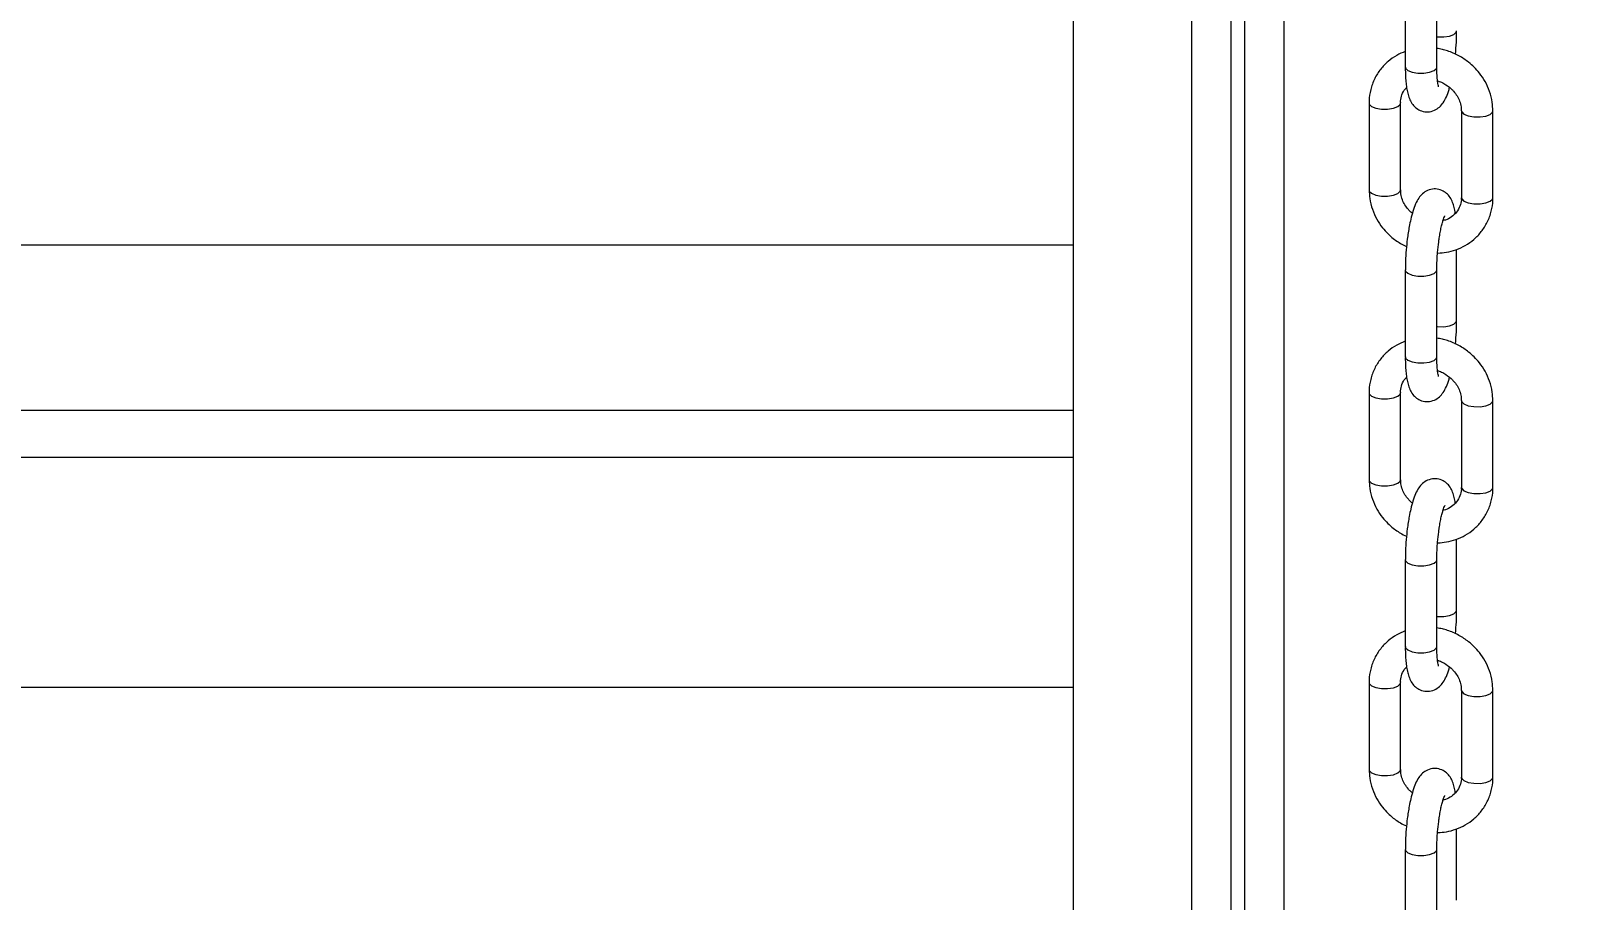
# Model space of a CAD drawing. Header units: millimetres. Extents: x -11024 to 8278, y -7837 to 5770.
# Drawn here: x -3608.6 to -3412.6, y -949 to -838.7 of the extents above; entities that cross this region are included whole.
import ezdxf

# ---------------------------------------------------------------- set-up
doc = ezdxf.new("R2010")
doc.units = ezdxf.units.MM
for name, color, linetype in [('DIKOM_ОБЪЕКТ', 7, 'Continuous'), ('DIKOM_РАЗМЕР_ЗОНА', 7, 'Continuous'), ('DIKOM_РАЗМЕР_ОБЪЕКТА', 7, 'Continuous')]:
    doc.layers.add(name, color=color, linetype=linetype)
doc.styles.add('style1', font='arial.ttf', dxfattribs={"width": 0.8})
doc.dimstyles.new('1-50', dxfattribs={"dimtxt": 300, "dimasz": 200, "dimexe": 100, "dimexo": 0, "dimgap": 100, "dimtad": 1, "dimtxsty": 'style1', "dimcen": 200, "dimclrd": 7, "dimclre": 7, "dimclrt": 7, "dimadec": 1, "dimazin": 2, "dimtfac": 1, "dimtmove": 0, "dimatfit": 2, "dimfxl": 0, "dimlwd": 25, "dimlwe": 18, "dimarcsym": 0})

# ---------------------------------------------------------------- blocks, each defined once
blk = doc.blocks.new('*D9')
at = {"layer": 'Defpoints', "color": 0, "transparency": 16777216}
for p in [(3740.68, 3707.51), (-8191.56, -3797.25), (-1076.12, -3797.25)]:
    blk.add_point(p, dxfattribs=at)
at = {"layer": 'DIKOM_РАЗМЕР_ОБЪЕКТА', "color": 7, "lineweight": 18, "transparency": 16777216}
for p, q in [((3740.68, 3707.51), (-8291.56, 3707.51)), ((-1076.12, -3797.25), (-8291.56, -3797.25))]:
    blk.add_line(p, q, dxfattribs=at)
at = {"layer": 'DIKOM_РАЗМЕР_ОБЪЕКТА', "color": 7, "lineweight": 25, "transparency": 16777216}
blk.add_line((-8191.56, 3507.51), (-8191.56, -3597.25), dxfattribs=at)
at = {"layer": 'DIKOM_РАЗМЕР_ОБЪЕКТА', "color": 7, "transparency": 16777216}
for points in [[(-8224.9, 3507.51), (-8158.23, 3507.51), (-8191.56, 3707.51)], [(-8224.9, -3597.25), (-8158.23, -3597.25), (-8191.56, -3797.25)]]:
    blk.add_solid(points, dxfattribs=at)
at = {"layer": 'DIKOM_РАЗМЕР_ОБЪЕКТА', "color": 7, "transparency": 16777216, "insert": (-8444.74, -44.87), "char_height": 300, "attachment_point": 5, "rotation": 90, "style": 'style1'}
blk.add_mtext('7500', dxfattribs=at)
blk = doc.blocks.new('*D10')
at = {"layer": 'Defpoints', "color": 0, "transparency": 16777216}
for p in [(-7791.31, -186.83), (6174.94, -1432.98), (6174.94, -5371.27)]:
    blk.add_point(p, dxfattribs=at)
at = {"layer": 'DIKOM_РАЗМЕР_ОБЪЕКТА', "color": 7, "lineweight": 18, "transparency": 16777216}
for p, q in [((-7791.31, -186.83), (-7791.31, -5471.27)), ((6174.94, -1432.98), (6174.94, -5471.27))]:
    blk.add_line(p, q, dxfattribs=at)
at = {"layer": 'DIKOM_РАЗМЕР_ОБЪЕКТА', "color": 7, "lineweight": 25, "transparency": 16777216}
blk.add_line((-7591.31, -5371.27), (5974.94, -5371.27), dxfattribs=at)
at = {"layer": 'DIKOM_РАЗМЕР_ОБЪЕКТА', "color": 7, "transparency": 16777216}
for points in [[(-7591.31, -5337.93), (-7591.31, -5404.6), (-7791.31, -5371.27)], [(5974.94, -5337.93), (5974.94, -5404.6), (6174.94, -5371.27)]]:
    blk.add_solid(points, dxfattribs=at)
at = {"layer": 'DIKOM_РАЗМЕР_ОБЪЕКТА', "color": 7, "transparency": 16777216, "insert": (-1343.68, -5118.1), "char_height": 300, "attachment_point": 5, "style": 'style1'}
blk.add_mtext('14000', dxfattribs=at)
blk = doc.blocks.new('*D11')
at = {"layer": 'Defpoints', "color": 0, "transparency": 16777216}
for p in [(3316.13, 5770.14), (-10574.15, -5797.25), (-1580.09, -5797.25)]:
    blk.add_point(p, dxfattribs=at)
at = {"layer": 'DIKOM_РАЗМЕР_ЗОНА', "color": 7, "lineweight": 18, "transparency": 16777216}
for p, q in [((3316.13, 5770.14), (-10674.15, 5770.14)), ((-1580.09, -5797.25), (-10674.15, -5797.25))]:
    blk.add_line(p, q, dxfattribs=at)
at = {"layer": 'DIKOM_РАЗМЕР_ЗОНА', "color": 7, "lineweight": 25, "transparency": 16777216}
blk.add_line((-10574.15, 5570.14), (-10574.15, -5597.25), dxfattribs=at)
at = {"layer": 'DIKOM_РАЗМЕР_ЗОНА', "color": 7, "transparency": 16777216}
for points in [[(-10607.49, 5570.14), (-10540.82, 5570.14), (-10574.15, 5770.14)], [(-10607.49, -5597.25), (-10540.82, -5597.25), (-10574.15, -5797.25)]]:
    blk.add_solid(points, dxfattribs=at)
at = {"layer": 'DIKOM_РАЗМЕР_ЗОНА', "color": 7, "transparency": 16777216, "insert": (-10827.33, -172.99), "char_height": 300, "attachment_point": 5, "rotation": 90, "style": 'style1'}
blk.add_mtext('11500', dxfattribs=at)

msp = doc.modelspace()

# ---------------------------------------------------------------- linework, layer by layer
at = {"layer": 'DIKOM_ОБЪЕКТ', "color": 7, "linetype": 'Continuous', "lineweight": 15}
for p, q in [((-3454.452, -1736.829), (-3454.452, 1463.171)), ((-3449.452, -1736.829), (-3449.452, 1463.171)), ((-3456.184, -2136.829), (-3456.184, -386.829)), ((-3434.057, -832.229), (-3434.057, -843.265)), ((-3430.056, -843.265), (-3430.056, -832.229)), ((-3476.184, -1240.415), (-3476.184, -836.651)), ((-3461.184, -1240.415), (-3461.184, -836.651)), ((-3427.691, -841.639), (-3427.648, -841.227)), ((-3438.662, -847.824), (-3438.662, -858.86)), ((-3434.662, -858.86), (-3434.662, -847.824)), ((-3426.93, -848.814), (-3426.93, -859.85)), ((-3422.974, -848.979), (-3422.93, -848.812)), ((-3422.93, -859.85), (-3422.93, -848.814)), ((-3434.707, -859.025), (-3434.662, -858.86)), ((-4138.493, -865.829), (-3476.184, -865.829)), ((-3434.346, -865.842), (-3433.901, -866.034)), ((-3427.535, -875.444), (-3427.535, -866.401)), ((-3434.057, -869.015), (-3434.057, -880.052)), ((-3430.056, -880.052), (-3430.056, -869.015)), ((-3427.691, -878.426), (-3427.648, -878.014)), ((-3438.662, -884.61), (-3438.662, -895.646)), ((-3434.662, -895.646), (-3434.662, -884.61)), ((-3426.93, -885.6), (-3426.93, -896.636)), ((-3422.974, -885.765), (-3422.93, -885.599)), ((-3422.93, -896.636), (-3422.93, -885.6)), ((-4127.383, -886.829), (-3476.184, -886.829)), ((-3476.184, -892.829), (-4102.616, -892.829)), ((-3434.707, -895.811), (-3434.662, -895.646)), ((-3434.346, -902.628), (-3433.901, -902.821)), ((-3427.535, -912.231), (-3427.535, -903.187)), ((-3434.057, -905.802), (-3434.057, -916.838)), ((-3430.056, -916.838), (-3430.056, -905.802)), ((-3427.691, -915.212), (-3427.648, -914.8)), ((-3476.184, -922.047), (-4108.616, -922.047)), ((-3438.662, -921.397), (-3438.662, -932.433)), ((-3434.662, -932.433), (-3434.662, -921.397)), ((-3426.93, -922.387), (-3426.93, -933.423)), ((-3422.974, -922.552), (-3422.93, -922.386)), ((-3422.93, -933.423), (-3422.93, -922.387)), ((-3434.707, -932.598), (-3434.662, -932.433)), ((-3434.346, -939.415), (-3433.901, -939.608)), ((-3427.535, -949.018), (-3427.535, -939.974)), ((-3434.057, -942.589), (-3434.057, -953.625)), ((-3430.056, -953.625), (-3430.056, -942.589))]:
    msp.add_line(p, q, dxfattribs=at)
at = {"layer": 'DIKOM_ОБЪЕКТ', "color": 7, "linetype": 'Continuous', "lineweight": 15, "flags": 128}
for points in [[(-3430.056, -839.416), (-3429.956, -839.425), (-3429.175, -839.43), (-3428.45, -839.317), (-3427.89, -839.104), (-3427.58, -838.823), (-3427.536, -838.664)], [(-3434.057, -843.265), (-3434.024, -843.406), (-3433.736, -843.691), (-3433.193, -843.911), (-3432.477, -844.033), (-3431.696, -844.037), (-3430.971, -843.924), (-3430.411, -843.711), (-3430.101, -843.43), (-3430.056, -843.265)], [(-3438.662, -847.825), (-3438.629, -847.965), (-3438.342, -848.25), (-3437.798, -848.47), (-3437.082, -848.591), (-3436.302, -848.596), (-3435.577, -848.483), (-3435.016, -848.27), (-3434.707, -847.989), (-3434.662, -847.828)], [(-3426.93, -848.809), (-3426.897, -848.955), (-3426.61, -849.24), (-3426.066, -849.46), (-3425.35, -849.581), (-3424.57, -849.586), (-3423.844, -849.473), (-3423.284, -849.26), (-3422.974, -848.979)], [(-3438.662, -858.86), (-3438.629, -859.001), (-3438.342, -859.286), (-3437.798, -859.506), (-3437.082, -859.627), (-3436.302, -859.632), (-3435.577, -859.519), (-3435.016, -859.306), (-3434.707, -859.025)], [(-3426.93, -859.85), (-3426.897, -859.991), (-3426.61, -860.276), (-3426.066, -860.496), (-3425.35, -860.617), (-3424.57, -860.622), (-3423.844, -860.509), (-3423.284, -860.296), (-3422.974, -860.015), (-3422.93, -859.85)], [(-3434.057, -869.009), (-3434.024, -869.157), (-3433.736, -869.442), (-3433.193, -869.662), (-3432.477, -869.783)], [(-3432.477, -869.783), (-3431.696, -869.788), (-3430.971, -869.675), (-3430.411, -869.462), (-3430.101, -869.18), (-3430.056, -869.014)], [(-3430.056, -876.203), (-3429.956, -876.212), (-3429.175, -876.217), (-3428.45, -876.104), (-3427.89, -875.891), (-3427.58, -875.609), (-3427.536, -875.451)], [(-3434.057, -880.052), (-3434.024, -880.193), (-3433.736, -880.478), (-3433.193, -880.698), (-3432.477, -880.819), (-3431.696, -880.824), (-3430.971, -880.711), (-3430.411, -880.498), (-3430.101, -880.216), (-3430.056, -880.052)], [(-3438.662, -884.612), (-3438.629, -884.752), (-3438.342, -885.037), (-3437.798, -885.257), (-3437.082, -885.378), (-3436.302, -885.383), (-3435.577, -885.27), (-3435.016, -885.057), (-3434.707, -884.775), (-3434.662, -884.615)], [(-3426.93, -885.596), (-3426.897, -885.742), (-3426.61, -886.027), (-3426.066, -886.246), (-3425.35, -886.368), (-3424.57, -886.373), (-3423.844, -886.26), (-3423.284, -886.046), (-3422.974, -885.765)], [(-3438.662, -895.646), (-3438.629, -895.788), (-3438.342, -896.073), (-3437.798, -896.293), (-3437.082, -896.414), (-3436.302, -896.419), (-3435.577, -896.306), (-3435.016, -896.093), (-3434.707, -895.811)], [(-3426.93, -896.636), (-3426.897, -896.778), (-3426.61, -897.063), (-3426.066, -897.282), (-3425.35, -897.404), (-3424.57, -897.409), (-3423.844, -897.296), (-3423.284, -897.083), (-3422.974, -896.801), (-3422.93, -896.636)], [(-3434.057, -905.796), (-3434.024, -905.944), (-3433.736, -906.228), (-3433.193, -906.448), (-3432.477, -906.57)], [(-3432.477, -906.57), (-3431.696, -906.575), (-3430.971, -906.462), (-3430.411, -906.248), (-3430.101, -905.967), (-3430.056, -905.801)], [(-3430.056, -912.989), (-3429.956, -912.999), (-3429.175, -913.004), (-3428.45, -912.891), (-3427.89, -912.677), (-3427.58, -912.396), (-3427.536, -912.237)], [(-3434.057, -916.838), (-3434.024, -916.98), (-3433.736, -917.264), (-3433.193, -917.484), (-3432.477, -917.606), (-3431.696, -917.611), (-3430.971, -917.498), (-3430.411, -917.284), (-3430.101, -917.003), (-3430.056, -916.838)], [(-3438.662, -921.398), (-3438.629, -921.538), (-3438.342, -921.823), (-3437.798, -922.043), (-3437.082, -922.165), (-3436.302, -922.17), (-3435.577, -922.057), (-3435.016, -921.843), (-3434.707, -921.562), (-3434.662, -921.401)], [(-3426.93, -922.383), (-3426.897, -922.528), (-3426.61, -922.813), (-3426.066, -923.033), (-3425.35, -923.155), (-3424.57, -923.159), (-3423.844, -923.047), (-3423.284, -922.833), (-3422.974, -922.552)], [(-3438.662, -932.433), (-3438.629, -932.574), (-3438.342, -932.859), (-3437.798, -933.079), (-3437.082, -933.201), (-3436.302, -933.206), (-3435.577, -933.093), (-3435.016, -932.879), (-3434.707, -932.598)], [(-3426.93, -933.423), (-3426.897, -933.564), (-3426.61, -933.849), (-3426.066, -934.069), (-3425.35, -934.191), (-3424.57, -934.195), (-3423.844, -934.083), (-3423.284, -933.869), (-3422.974, -933.588), (-3422.93, -933.423)], [(-3434.057, -942.582), (-3434.024, -942.73), (-3433.736, -943.015), (-3433.193, -943.235), (-3432.477, -943.357)], [(-3432.477, -943.357), (-3431.696, -943.361), (-3430.971, -943.249), (-3430.411, -943.035), (-3430.101, -942.754), (-3430.056, -942.587)]]:
    msp.add_lwpolyline(points, dxfattribs=at)
at = {"layer": 'DIKOM_ОБЪЕКТ', "color": 7, "linetype": 'Continuous', "lineweight": 15}
for points, knots in [([(-3427.648, -841.227), (-3427.612, -840.726), (-3427.563, -840.029), (-3427.537, -839.177), (-3427.539, -838.829), (-3427.539, -838.664)], [0, 0, 0, 0, 0.5721178, 0.7960078, 1, 1, 1, 1]), ([(-3434.057, -841.272), (-3434.428, -841.428), (-3435.212, -841.756), (-3436.276, -842.521), (-3437.233, -843.512), (-3438.004, -844.724), (-3438.481, -846.081), (-3438.686, -847.145), (-3438.645, -847.72), (-3438.638, -847.826)], [0, 0, 0, 0, 0.1393369, 0.2948736, 0.4559761, 0.6235057, 0.7989107, 0.9631209, 1, 1, 1, 1]), ([(-3422.954, -848.811), (-3422.96, -848.448), (-3422.975, -847.619), (-3423.313, -846.356), (-3423.871, -845.107), (-3424.562, -844.083), (-3425.282, -843.277), (-3426.136, -842.518), (-3427.259, -841.771), (-3428.413, -841.278), (-3429.366, -840.996), (-3429.82, -840.928), (-3430.056, -840.892)], [0, 0, 0, 0, 0.09690225, 0.22090384, 0.34184746, 0.45351107, 0.539216, 0.61969816, 0.74572707, 0.88195348, 0.93854885, 1, 1, 1, 1]), ([(-3434.053, -843.259), (-3434.054, -843.392), (-3434.056, -843.826), (-3434.029, -844.52), (-3433.967, -845.325), (-3433.866, -846.069), (-3433.717, -846.756), (-3433.502, -847.392), (-3433.166, -847.992), (-3432.655, -848.516), (-3431.983, -848.875), (-3431.161, -848.992), (-3430.342, -848.788), (-3429.676, -848.332), (-3429.19, -847.741), (-3428.821, -847.024), (-3428.575, -846.393), (-3428.457, -845.944), (-3428.437, -845.866)], [0, 0, 0, 0, 0.028168, 0.0919002, 0.1582545, 0.2255174, 0.2940574, 0.3659554, 0.4333469, 0.4885801, 0.5447903, 0.6045931, 0.6695197, 0.7305815, 0.7988404, 0.8846087, 0.9798122, 1, 1, 1, 1]), ([(-3429.829, -845.753), (-3429.828, -845.756), (-3429.811, -845.788), (-3429.868, -845.646), (-3429.925, -845.349), (-3429.997, -844.826), (-3430.041, -844.14), (-3430.06, -843.576), (-3430.056, -843.286), (-3430.055, -843.264)], [0, 0, 0, 0, 0.0147907, 0.1783193, 0.3526178, 0.5396437, 0.783355, 0.9834333, 1, 1, 1, 1]), ([(-3434.641, -847.825), (-3434.647, -847.736), (-3434.671, -847.363), (-3434.482, -846.736), (-3434.222, -846.154), (-3433.94, -845.903), (-3433.886, -845.855)], [0, 0, 0, 0, 0.11583636, 0.48566321, 0.90112112, 1, 1, 1, 1]), ([(-3429.966, -845.008), (-3429.895, -845.027), (-3429.618, -845.103), (-3429.359, -845.239), (-3429.167, -845.34)], [0, 0, 0, 0, 0.2566846, 1, 1, 1, 1]), ([(-3429.167, -845.34), (-3428.842, -845.548), (-3428.388, -845.838), (-3427.851, -846.397), (-3427.464, -846.917), (-3427.137, -847.588), (-3426.948, -848.239), (-3426.95, -848.644), (-3426.951, -848.812)], [0, 0, 0, 0, 0.2471923, 0.3461307, 0.5102305, 0.6814986, 0.8679153, 1, 1, 1, 1]), ([(-3438.638, -858.861), (-3438.632, -859.225), (-3438.617, -860.054), (-3438.279, -861.317), (-3437.72, -862.566), (-3437.031, -863.59), (-3436.309, -864.395), (-3435.459, -865.161), (-3434.768, -865.584), (-3434.346, -865.842)], [0, 0, 0, 0, 0.1299637, 0.2962415, 0.4584196, 0.6081545, 0.7230857, 0.8310028, 1, 1, 1, 1]), ([(-3433.155, -861.807), (-3433.223, -861.762), (-3433.417, -861.63), (-3433.736, -861.271), (-3434.13, -860.757), (-3434.454, -860.084), (-3434.644, -859.435), (-3434.642, -859.029), (-3434.641, -858.861)], [0, 0, 0, 0, 0.0653515, 0.1882115, 0.3919862, 0.6046162, 0.8361649, 1, 1, 1, 1]), ([(-3427.706, -861.818), (-3427.715, -861.752), (-3427.756, -861.431), (-3427.877, -860.921), (-3428.09, -860.28), (-3428.426, -859.681), (-3428.937, -859.158), (-3429.608, -858.798), (-3430.432, -858.681), (-3431.25, -858.885), (-3431.916, -859.341), (-3432.402, -859.933), (-3432.773, -860.642), (-3433.091, -861.52), (-3433.353, -862.501), (-3433.547, -863.432), (-3433.692, -864.287), (-3433.83, -865.263), (-3433.901, -865.996), (-3433.944, -866.446)], [0, 0, 0, 0, 0.01570435, 0.0761651, 0.1395726, 0.19899001, 0.24769599, 0.29726356, 0.34998621, 0.40725379, 0.46108314, 0.52130842, 0.59693197, 0.68088474, 0.75777615, 0.82165742, 0.87114159, 0.92074343, 1, 1, 1, 1]), ([(-3429.916, -866.879), (-3429.553, -866.852), (-3428.767, -866.793), (-3427.591, -866.464), (-3426.41, -865.925), (-3425.315, -865.155), (-3424.359, -864.161), (-3423.588, -862.949), (-3423.111, -861.592), (-3422.906, -860.528), (-3422.947, -859.953), (-3422.954, -859.848)], [0, 0, 0, 0, 0.0969681, 0.2098322, 0.3272259, 0.448811, 0.5747471, 0.7057073, 0.8428238, 0.9711891, 1, 1, 1, 1]), ([(-3426.951, -859.848), (-3426.945, -859.937), (-3426.922, -860.31), (-3427.1, -860.944), (-3427.501, -861.691), (-3428.15, -862.283), (-3428.759, -862.638), (-3429.164, -862.722), (-3429.264, -862.743)], [0, 0, 0, 0, 0.0643103, 0.269355, 0.499761, 0.723884, 0.9321831, 1, 1, 1, 1]), ([(-3430.055, -869.014), (-3430.054, -868.826), (-3430.052, -868.397), (-3430.022, -867.646), (-3429.954, -866.646), (-3429.856, -865.735), (-3429.738, -864.894), (-3429.628, -864.244), (-3429.49, -863.57), (-3429.347, -862.998), (-3429.208, -862.55), (-3429.102, -862.268), (-3429.03, -862.136), (-3429.042, -862.152), (-3429.044, -862.156)], [0, 0, 0, 0, 0.0688336, 0.1569629, 0.258356, 0.4057989, 0.463522, 0.5565695, 0.6477997, 0.7393846, 0.8270034, 0.9080623, 0.9807938, 1, 1, 1, 1]), ([(-3433.944, -866.446), (-3433.98, -866.947), (-3434.029, -867.644), (-3434.055, -868.496), (-3434.053, -868.844), (-3434.053, -869.009)], [0, 0, 0, 0, 0.5721711, 0.7960742, 1, 1, 1, 1]), ([(-3427.648, -878.014), (-3427.612, -877.513), (-3427.563, -876.816), (-3427.537, -875.963), (-3427.539, -875.616), (-3427.539, -875.451)], [0, 0, 0, 0, 0.572117, 0.7960081, 1, 1, 1, 1]), ([(-3422.954, -885.598), (-3422.96, -885.234), (-3422.975, -884.406), (-3423.313, -883.143), (-3423.871, -881.894), (-3424.562, -880.87), (-3425.282, -880.063), (-3426.136, -879.305), (-3427.259, -878.557), (-3428.413, -878.064), (-3429.366, -877.783), (-3429.82, -877.714), (-3430.056, -877.679)], [0, 0, 0, 0, 0.0969021, 0.2209032, 0.3418466, 0.4535103, 0.5392199, 0.6196987, 0.7457273, 0.8819536, 0.9385489, 1, 1, 1, 1]), ([(-3434.057, -878.059), (-3434.428, -878.214), (-3435.212, -878.542), (-3436.276, -879.308), (-3437.233, -880.298), (-3438.004, -881.511), (-3438.481, -882.867), (-3438.686, -883.932), (-3438.645, -884.507), (-3438.638, -884.612)], [0, 0, 0, 0, 0.1393371, 0.2948738, 0.4559764, 0.623506, 0.7989107, 0.9631213, 1, 1, 1, 1]), ([(-3434.053, -880.045), (-3434.054, -880.178), (-3434.056, -880.613), (-3434.029, -881.306), (-3433.967, -882.112), (-3433.866, -882.855), (-3433.717, -883.543), (-3433.502, -884.179), (-3433.166, -884.779), (-3432.655, -885.302), (-3431.984, -885.662), (-3431.16, -885.779), (-3430.342, -885.575), (-3429.676, -885.118), (-3429.19, -884.528), (-3428.821, -883.81), (-3428.575, -883.18), (-3428.457, -882.731), (-3428.437, -882.652)], [0, 0, 0, 0, 0.02816825, 0.09190006, 0.1582545, 0.22551737, 0.29405729, 0.36595517, 0.43334662, 0.4885796, 0.54478986, 0.60457791, 0.66951992, 0.73058177, 0.79884076, 0.88460867, 0.97981204, 1, 1, 1, 1]), ([(-3429.829, -882.54), (-3429.828, -882.543), (-3429.811, -882.575), (-3429.868, -882.433), (-3429.925, -882.135), (-3429.997, -881.613), (-3430.041, -880.927), (-3430.06, -880.363), (-3430.056, -880.072), (-3430.055, -880.05)], [0, 0, 0, 0, 0.0147907, 0.1783194, 0.3526174, 0.5396432, 0.7833543, 0.9834325, 1, 1, 1, 1]), ([(-3429.966, -881.794), (-3429.895, -881.814), (-3429.618, -881.89), (-3429.359, -882.026), (-3429.167, -882.127)], [0, 0, 0, 0, 0.256685, 1, 1, 1, 1]), ([(-3434.641, -884.612), (-3434.647, -884.523), (-3434.671, -884.149), (-3434.482, -883.523), (-3434.222, -882.941), (-3433.94, -882.69), (-3433.886, -882.641)], [0, 0, 0, 0, 0.1158362, 0.4856637, 0.9011212, 1, 1, 1, 1]), ([(-3429.167, -882.127), (-3428.842, -882.334), (-3428.388, -882.625), (-3427.851, -883.184), (-3427.464, -883.704), (-3427.137, -884.375), (-3426.948, -885.026), (-3426.95, -885.431), (-3426.951, -885.599)], [0, 0, 0, 0, 0.2471922, 0.346131, 0.5102301, 0.6814988, 0.8679147, 1, 1, 1, 1]), ([(-3438.638, -895.648), (-3438.632, -896.012), (-3438.617, -896.841), (-3438.279, -898.104), (-3437.72, -899.352), (-3437.031, -900.377), (-3436.309, -901.182), (-3435.459, -901.948), (-3434.768, -902.37), (-3434.346, -902.628)], [0, 0, 0, 0, 0.1299633, 0.2962419, 0.4584196, 0.6081544, 0.7230856, 0.8310031, 1, 1, 1, 1]), ([(-3433.155, -898.594), (-3433.223, -898.548), (-3433.417, -898.417), (-3433.736, -898.058), (-3434.13, -897.544), (-3434.454, -896.871), (-3434.644, -896.221), (-3434.642, -895.816), (-3434.641, -895.648)], [0, 0, 0, 0, 0.0653517, 0.1882138, 0.3919909, 0.6046721, 0.836163, 1, 1, 1, 1]), ([(-3427.706, -898.605), (-3427.715, -898.539), (-3427.756, -898.218), (-3427.877, -897.708), (-3428.09, -897.067), (-3428.426, -896.467), (-3428.937, -895.944), (-3429.608, -895.584), (-3430.432, -895.468), (-3431.25, -895.672), (-3431.916, -896.128), (-3432.402, -896.72), (-3432.773, -897.429), (-3433.091, -898.306), (-3433.353, -899.288), (-3433.547, -900.219), (-3433.692, -901.073), (-3433.83, -902.05), (-3433.901, -902.782), (-3433.944, -903.233)], [0, 0, 0, 0, 0.0157234, 0.0761639, 0.1395717, 0.1989894, 0.2476955, 0.2972634, 0.3499863, 0.4072541, 0.4611003, 0.5213061, 0.59693, 0.6808832, 0.7577752, 0.8216566, 0.8711412, 0.920743, 1, 1, 1, 1]), ([(-3429.916, -903.665), (-3429.553, -903.638), (-3428.767, -903.58), (-3427.591, -903.251), (-3426.41, -902.712), (-3425.315, -901.942), (-3424.359, -900.947), (-3423.588, -899.736), (-3423.111, -898.379), (-3422.906, -897.315), (-3422.947, -896.74), (-3422.954, -896.634)], [0, 0, 0, 0, 0.0969681, 0.2098322, 0.3272259, 0.4488112, 0.5747473, 0.7057075, 0.8428237, 0.9711894, 1, 1, 1, 1]), ([(-3426.951, -896.634), (-3426.945, -896.723), (-3426.922, -897.097), (-3427.1, -897.731), (-3427.501, -898.478), (-3428.15, -899.07), (-3428.759, -899.425), (-3429.164, -899.509), (-3429.264, -899.529)], [0, 0, 0, 0, 0.0643103, 0.269355, 0.4997606, 0.7238836, 0.9321831, 1, 1, 1, 1]), ([(-3430.055, -905.801), (-3430.054, -905.613), (-3430.052, -905.184), (-3430.022, -904.432), (-3429.954, -903.433), (-3429.856, -902.522), (-3429.738, -901.681), (-3429.628, -901.03), (-3429.49, -900.357), (-3429.347, -899.785), (-3429.208, -899.337), (-3429.102, -899.055), (-3429.03, -898.923), (-3429.042, -898.939), (-3429.044, -898.943)], [0, 0, 0, 0, 0.0688375, 0.1569715, 0.2583696, 0.4058208, 0.4635469, 0.5565991, 0.6478341, 0.7394243, 0.8270477, 0.9081108, 0.9808461, 1, 1, 1, 1]), ([(-3433.944, -903.233), (-3433.98, -903.734), (-3434.029, -904.431), (-3434.055, -905.283), (-3434.053, -905.63), (-3434.053, -905.796)], [0, 0, 0, 0, 0.572171, 0.7960755, 1, 1, 1, 1]), ([(-3427.648, -914.8), (-3427.612, -914.299), (-3427.563, -913.602), (-3427.537, -912.75), (-3427.539, -912.403), (-3427.539, -912.237)], [0, 0, 0, 0, 0.5721526, 0.796002, 1, 1, 1, 1]), ([(-3434.057, -914.846), (-3434.428, -915.001), (-3435.212, -915.329), (-3436.276, -916.094), (-3437.233, -917.085), (-3438.004, -918.297), (-3438.481, -919.654), (-3438.686, -920.718), (-3438.645, -921.294), (-3438.638, -921.399)], [0, 0, 0, 0, 0.1393371, 0.2948739, 0.4559764, 0.6235063, 0.7989109, 0.9631214, 1, 1, 1, 1]), ([(-3422.954, -922.385), (-3422.96, -922.021), (-3422.975, -921.192), (-3423.313, -919.929), (-3423.871, -918.681), (-3424.562, -917.657), (-3425.282, -916.85), (-3426.136, -916.092), (-3427.259, -915.344), (-3428.413, -914.851), (-3429.366, -914.569), (-3429.82, -914.501), (-3430.056, -914.465)], [0, 0, 0, 0, 0.096902, 0.2209033, 0.3418465, 0.4535103, 0.5392198, 0.6196987, 0.7457273, 0.8819537, 0.9385489, 1, 1, 1, 1]), ([(-3434.053, -916.832), (-3434.054, -916.965), (-3434.056, -917.399), (-3434.029, -918.093), (-3433.966, -918.899), (-3433.866, -919.642), (-3433.717, -920.329), (-3433.502, -920.965), (-3433.166, -921.566), (-3432.655, -922.089), (-3431.984, -922.449), (-3431.16, -922.565), (-3430.342, -922.361), (-3429.676, -921.905), (-3429.19, -921.315), (-3428.821, -920.597), (-3428.575, -919.966), (-3428.457, -919.518), (-3428.437, -919.439)], [0, 0, 0, 0, 0.0281791, 0.0919099, 0.1582451, 0.2255283, 0.2940672, 0.3659641, 0.4333546, 0.4885868, 0.5447962, 0.6045834, 0.6695246, 0.7305855, 0.7988435, 0.8846103, 0.9798122, 1, 1, 1, 1]), ([(-3429.829, -919.327), (-3429.828, -919.33), (-3429.811, -919.362), (-3429.868, -919.219), (-3429.925, -918.922), (-3429.997, -918.4), (-3430.041, -917.714), (-3430.06, -917.149), (-3430.056, -916.859), (-3430.055, -916.837)], [0, 0, 0, 0, 0.0147901, 0.1783118, 0.3526029, 0.5396207, 0.7833219, 0.9833909, 1, 1, 1, 1]), ([(-3429.966, -918.581), (-3429.895, -918.6), (-3429.618, -918.676), (-3429.359, -918.812), (-3429.167, -918.914)], [0, 0, 0, 0, 0.2566846, 1, 1, 1, 1]), ([(-3429.167, -918.914), (-3428.842, -919.121), (-3428.388, -919.411), (-3427.851, -919.971), (-3427.464, -920.491), (-3427.137, -921.161), (-3426.948, -921.812), (-3426.95, -922.217), (-3426.951, -922.386)], [0, 0, 0, 0, 0.2471923, 0.3461312, 0.51023, 0.681499, 0.8679148, 1, 1, 1, 1]), ([(-3434.641, -921.398), (-3434.647, -921.309), (-3434.671, -920.936), (-3434.482, -920.31), (-3434.222, -919.727), (-3433.94, -919.476), (-3433.886, -919.428)], [0, 0, 0, 0, 0.1158368, 0.4856632, 0.9011216, 1, 1, 1, 1]), ([(-3438.638, -932.435), (-3438.632, -932.799), (-3438.617, -933.628), (-3438.279, -934.891), (-3437.72, -936.139), (-3437.031, -937.164), (-3436.309, -937.968), (-3435.459, -938.734), (-3434.768, -939.157), (-3434.346, -939.415)], [0, 0, 0, 0, 0.1299635, 0.2962418, 0.4584197, 0.6081543, 0.7230857, 0.8310031, 1, 1, 1, 1]), ([(-3433.155, -935.381), (-3433.223, -935.335), (-3433.417, -935.203), (-3433.736, -934.844), (-3434.13, -934.331), (-3434.454, -933.658), (-3434.644, -933.008), (-3434.642, -932.603), (-3434.641, -932.435)], [0, 0, 0, 0, 0.0653513, 0.1882135, 0.3919909, 0.6046722, 0.8361631, 1, 1, 1, 1]), ([(-3427.706, -935.392), (-3427.715, -935.326), (-3427.756, -935.005), (-3427.877, -934.494), (-3428.09, -933.854), (-3428.426, -933.254), (-3428.937, -932.731), (-3429.608, -932.371), (-3430.432, -932.254), (-3431.25, -932.459), (-3431.916, -932.915), (-3432.402, -933.506), (-3432.773, -934.216), (-3433.091, -935.093), (-3433.353, -936.074), (-3433.547, -937.006), (-3433.692, -937.86), (-3433.83, -938.836), (-3433.901, -939.569), (-3433.944, -940.02)], [0, 0, 0, 0, 0.0157234, 0.0761639, 0.1395718, 0.1989894, 0.2476955, 0.2972634, 0.3499863, 0.4072541, 0.4611003, 0.5213061, 0.5969301, 0.6808832, 0.7577751, 0.8216565, 0.8711411, 0.920743, 1, 1, 1, 1]), ([(-3429.916, -940.452), (-3429.553, -940.425), (-3428.767, -940.367), (-3427.591, -940.038), (-3426.41, -939.498), (-3425.315, -938.728), (-3424.359, -937.734), (-3423.588, -936.523), (-3423.111, -935.166), (-3422.906, -934.101), (-3422.947, -933.526), (-3422.954, -933.421)], [0, 0, 0, 0, 0.0969682, 0.2098322, 0.327226, 0.4488112, 0.5747473, 0.7057076, 0.8428238, 0.9711895, 1, 1, 1, 1]), ([(-3426.951, -933.421), (-3426.945, -933.51), (-3426.922, -933.883), (-3427.1, -934.517), (-3427.501, -935.265), (-3428.15, -935.856), (-3428.759, -936.212), (-3429.164, -936.295), (-3429.264, -936.316)], [0, 0, 0, 0, 0.06436026, 0.26939478, 0.49972751, 0.72389764, 0.93218653, 1, 1, 1, 1]), ([(-3430.055, -942.588), (-3430.054, -942.4), (-3430.052, -941.971), (-3430.022, -941.219), (-3429.954, -940.22), (-3429.856, -939.308), (-3429.738, -938.467), (-3429.628, -937.817), (-3429.49, -937.144), (-3429.347, -936.572), (-3429.208, -936.124), (-3429.102, -935.842), (-3429.03, -935.709), (-3429.042, -935.726), (-3429.044, -935.729)], [0, 0, 0, 0, 0.0688377, 0.1569714, 0.2583696, 0.4058207, 0.4635469, 0.556599, 0.6478343, 0.7394244, 0.8270477, 0.9081108, 0.9808462, 1, 1, 1, 1]), ([(-3433.944, -940.02), (-3433.98, -940.521), (-3434.029, -941.217), (-3434.055, -942.07), (-3434.053, -942.417), (-3434.053, -942.583)], [0, 0, 0, 0, 0.5721605, 0.7960136, 1, 1, 1, 1])]:
    msp.add_open_spline(points, degree=3, knots=knots, dxfattribs=at)

# ---------------------------------------------------------------- dimensions: what is measured, and where the dimension line sits
at = {"layer": 'DIKOM_РАЗМЕР_ЗОНА'}
dim = msp.add_linear_dim(base=(-10574.155, -5797.252), p1=(3316.126, 5770.14), p2=(-1580.087, -5797.252), angle=90, text='11500', dimstyle='1-50', dxfattribs=at)
dim.commit()
dim.dimension.update_dxf_attribs({"geometry": '*D11', "text_midpoint": (-10574.155, -172.992), "dimtype": 160})
at = {"layer": 'DIKOM_РАЗМЕР_ОБЪЕКТА'}
dim = msp.add_linear_dim(base=(-8191.564, -3797.252), p1=(3740.68, 3707.508), p2=(-1076.116, -3797.252), angle=90, text='7500', dimstyle='1-50', dxfattribs=at)
dim.commit()
dim.dimension.update_dxf_attribs({"geometry": '*D9', "text_midpoint": (-8191.564, -44.872), "dimtype": 160})
dim = msp.add_linear_dim(base=(6174.942, -5371.267), p1=(-7791.307, -186.829), p2=(6174.942, -1432.983), text='14000', dimstyle='1-50', dxfattribs=at)
dim.commit()
dim.dimension.update_dxf_attribs({"geometry": '*D10', "text_midpoint": (-1343.681, -5371.267), "dimtype": 160})

doc.saveas('drawing.dxf')
